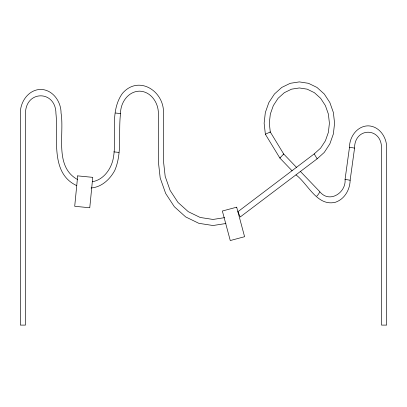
<?xml version="1.0" encoding="UTF-8"?>
<svg xmlns="http://www.w3.org/2000/svg" width="407" height="407" viewBox="0 0 407 407"><rect width="100%" height="100%" fill="white"/><g stroke="black" fill="none" stroke-linecap="round" stroke-linejoin="round"><path stroke-width="0.61" d="M92.267 181.746C102.986 179.996 110.455 170.055 112.932 159.976C117.781 138.207 108.72 112.541 122.451 93.351C138.675 74.598 164.306 91.158 163.482 113.095L163.482 161.192L165.186 176.414L170.131 190.42L178.001 202.447L188.253 211.671L200.193 217.47L213.003 219.449L224.598 217.659M91.097 187.983C101.608 187.2 110.078 179.263 114.83 170.304C122.38 152.457 118.203 132.326 120.543 113.563C120.35 102.869 128.022 91.361 139.453 91.148C150.86 91.361 158.537 102.818 158.359 113.492L158.359 161.584L160.195 177.986L165.659 193.452L174.349 206.731L185.668 216.921L198.855 223.326L213.003 225.514L225.926 223.514M296.042 174.939C308.089 183.954 317.063 206.827 335.516 202.233C344.622 199.115 350.02 189.57 350.132 180.245L354.568 148.102C354.431 127.142 381.42 126.826 381.527 147.863L381.527 325.101L386.65 325.101L386.65 147.471C386.752 137.067 379.126 126.043 368.06 125.839C357.097 126.043 349.445 136.9 349.496 147.232L345.065 179.375C346.281 192.776 329.4 203.668 319.861 191.763L300.254 171.291M316.768 195.986C316.646 196.876 320.151 191.921 319.602 191.972M280.062 157.657L279.863 158.048L292.104 170.828M237.897 211.716L314.199 153.907L320.609 148.138L325.386 140.837L328.388 132.336L329.411 123.209L328.388 114.087L325.386 105.586L320.609 98.285L314.382 92.679L307.137 89.158L299.359 87.958L291.575 89.158L284.33 92.679L278.103 98.285L273.326 105.586L270.324 114.087L269.302 123.209L270.284 131.98L283.699 154.004L296.769 167.653M238.014 211.981L240.242 216.967L317.15 158.822L324.262 152.422L329.858 143.864L333.379 133.903L334.579 123.209L333.379 112.52L329.858 102.554L324.262 93.997L316.967 87.434L308.47 83.308L299.359 81.899L290.242 83.308L281.746 87.434L274.45 93.997L268.854 102.554L265.333 112.52L264.133 123.209L265.374 134.254L279.863 158.048L283.699 154.004L283.384 154.156M265.456 134.198L270.284 131.98L269.953 132.102M115.435 113.024L120.543 113.563M113.843 151.877L118.951 152.416M349.496 147.232L354.568 148.102M345.065 179.375L350.132 180.245M77.381 179.446C54.06 166.453 64.586 133.984 61.05 113.044C61.157 101.664 52.803 89.621 40.705 89.398C28.576 89.621 20.233 101.699 20.35 113.095L20.35 325.101L25.473 325.101L25.473 113.492C25.555 89.906 55.907 89.972 55.937 113.543C58.557 136.874 49.501 173.082 76.801 185.668M314.199 153.907L317.15 158.822M77.691 175.875L74.71 206.288L89.764 207.763L92.75 177.35L77.691 175.875M236.676 207.183L222.354 211.019L230.265 240.542L244.587 236.706L236.676 207.183"/></g></svg>
